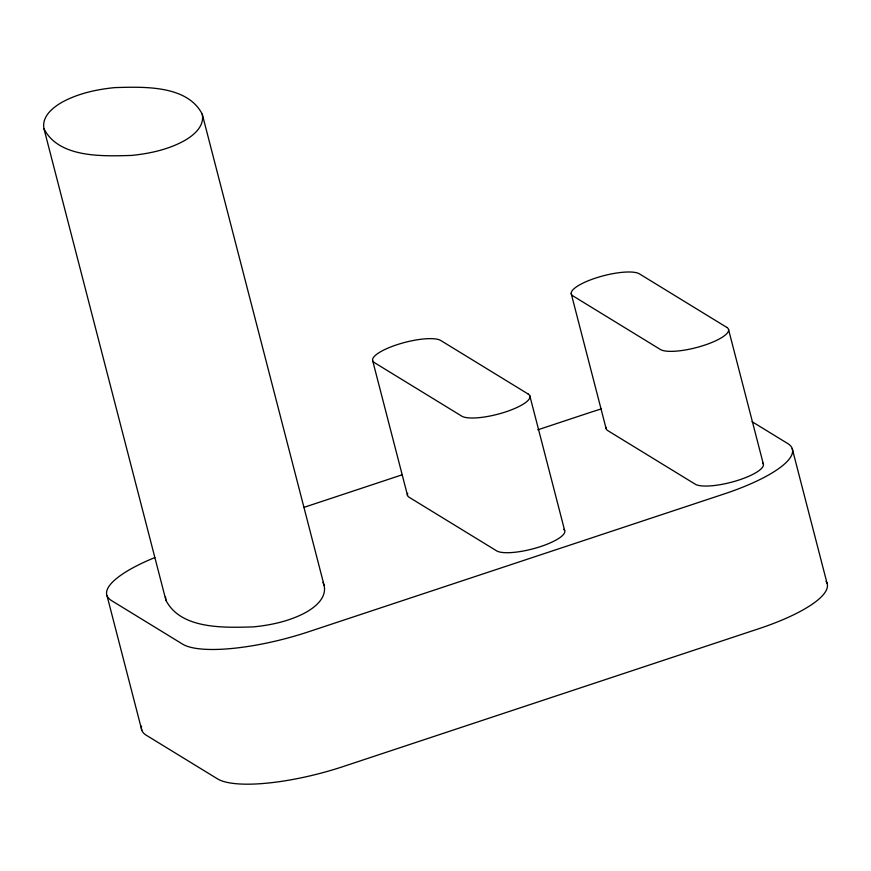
<?xml version="1.0" encoding="UTF-8"?>
<svg xmlns="http://www.w3.org/2000/svg" width="871" height="871" viewBox="0 0 871 871"><rect width="100%" height="100%" fill="white"/><g stroke="black" fill="none" stroke-linecap="round" stroke-linejoin="round"><path stroke-width="1.31" d="M304.164 507.303L402.26 474.771M537.799 429.828L590.723 412.266A102.724 27.11 -14.5 0 1 601.513 408.88M752.098 421.716L787.645 443.491A102.724 27.11 -14.5 0 1 724.095 493.977L308.465 631.813A102.724 27.11 -14.5 0 1 182.627 644.148L111.532 600.598A102.724 27.11 -14.5 0 1 154.798 557.582M202.268 114.232C187.254 84.748 143.018 86.839 114.82 87.601C96.877 89.397 78.815 93.284 62.788 101.831C53.164 107.155 41.492 116.366 43.986 128.799L165.915 600.261C180.928 629.744 225.164 627.653 253.363 626.891C271.306 625.095 289.368 621.208 305.383 612.661C315.019 607.337 326.69 598.127 324.197 585.693L202.268 114.232C204.761 126.665 193.09 135.887 183.465 141.2C167.439 149.747 149.376 153.644 131.434 155.441C103.235 156.192 58.999 158.293 43.986 128.799M322.967 582.329L324.197 585.693M792.196 448.521L827.036 583.222M728.602 329.706L763.442 464.406M571.213 293.647L606.053 428.347M529.829 395.804L564.658 530.515M372.701 360.801L407.541 495.501M106.981 595.557L141.821 730.268M165.479 596.766L165.915 600.261M141.538 726.153A102.724 27.11 -14.5 0 0 146.372 735.298L217.467 778.848A102.724 27.11 -14.5 0 0 343.294 766.513L758.924 628.677A102.724 27.11 -14.5 0 0 826.056 581.393M606.085 427.378A36.059 9.516 -14.5 0 0 607.773 430.612L695.232 484.189A36.059 9.516 -14.5 0 0 737.9 480.346A36.059 9.516 -14.5 0 0 762.561 462.784M407.693 493.269A36.059 9.516 -14.5 0 0 409.141 497.265L496.601 550.842A36.059 9.516 -14.5 0 0 539.552 546.912A36.059 9.516 -14.5 0 0 563.787 529.307M726.882 327.442L639.423 273.864A36.059 9.516 -14.5 0 0 595.252 278.187A36.059 9.516 -14.5 0 0 572.944 295.911L660.392 349.489A36.059 9.516 -14.5 0 0 704.574 345.156A36.059 9.516 -14.5 0 0 726.882 327.442M528.251 394.084L440.791 340.517A36.059 9.516 -14.5 0 0 396.61 344.84A36.059 9.516 -14.5 0 0 374.301 362.565L461.761 416.142A36.059 9.516 -14.5 0 0 505.931 411.809A36.059 9.516 -14.5 0 0 528.251 394.084"/></g></svg>
